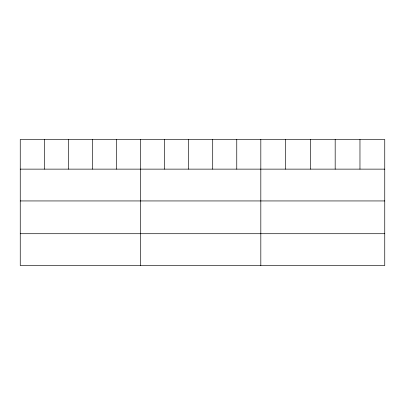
<?xml version="1.0" encoding="UTF-8"?>
<svg xmlns="http://www.w3.org/2000/svg" width="405" height="405" viewBox="0 0 405 405"><rect width="100%" height="100%" fill="white"/><g stroke="black" fill="none" stroke-linecap="round" stroke-linejoin="round"><path stroke-width="0.61" d="M384.75 169.133L384.75 265.523L20.25 265.523L20.25 139.477L384.75 139.477L384.75 169.133L20.25 169.133M20.25 200.941L384.75 200.941M20.25 233.715L384.75 233.715M359.964 139.477L359.964 169.133M335.178 139.477L335.178 169.133M310.392 139.477L310.392 169.133M285.606 139.477L285.606 169.133M260.82 139.477L260.82 265.523M236.763 139.477L236.763 169.133M212.706 139.477L212.706 169.133M188.649 139.477L188.649 169.133M164.592 139.477L164.592 169.133M140.535 139.477L140.535 265.523M116.478 139.477L116.478 169.133M92.421 139.477L92.421 169.133M68.364 139.477L68.364 169.133M44.307 139.477L44.307 169.133"/></g></svg>
